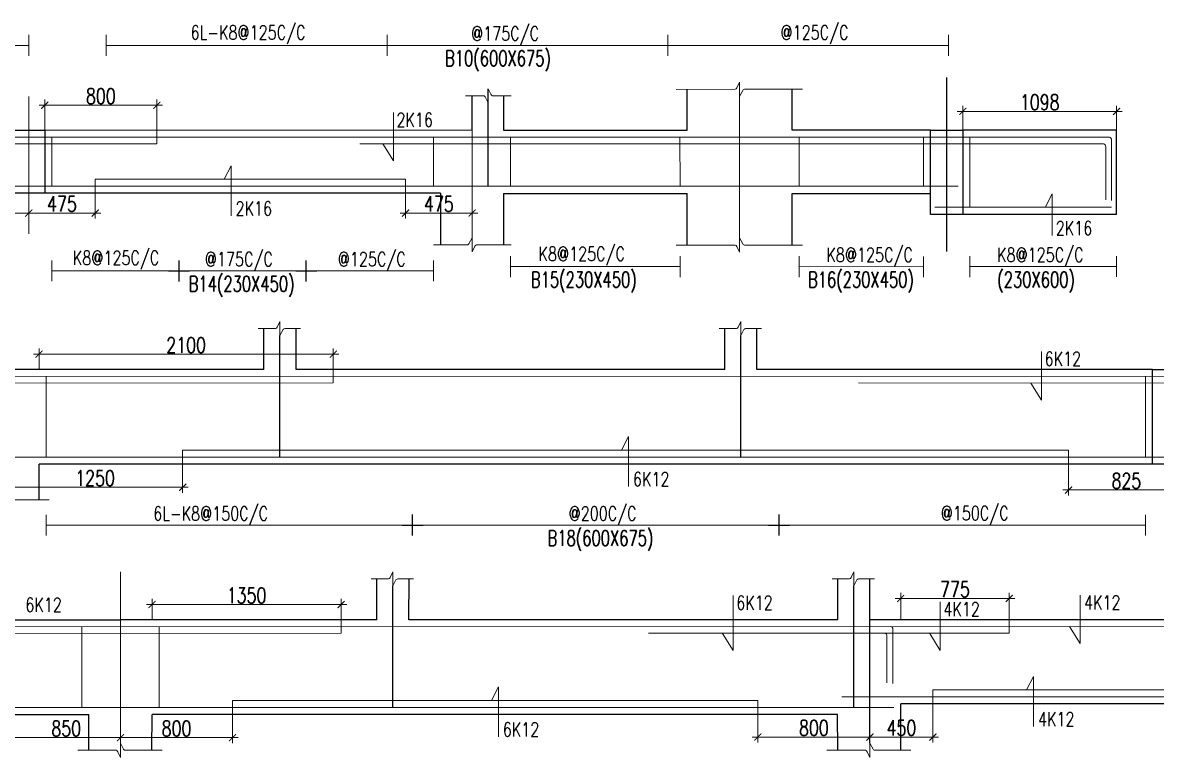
# Model space of a CAD drawing. Header units: inches. Extents: x 5501426 to 5570916, y 463710 to 505098.
# Drawn here: x 5510887 to 5518980, y 472839 to 478084 of the extents above; entities that cross this region are included whole.
import ezdxf

# ---------------------------------------------------------------- set-up
doc = ezdxf.new("R2010")
doc.units = ezdxf.units.IN
doc.header["$LTSCALE"] = 700
doc.header["$MEASUREMENT"] = 0
doc.header["$PDMODE"] = 2
doc.header["$PDSIZE"] = 75
doc.linetypes.add('CONTINULUS', pattern=[0])
doc.layers.get('0').update_dxf_attribs({"color": 1})
doc.layers.get('DEFPOINTS').update_dxf_attribs({"color": 250})
for name, color, linetype in [('COLUMN', 5, 'Continuous'), ('M-BEAM', 4, 'Continuous'), ('MC-ARROW', 8, 'Continuous'), ('MC-STIRRUPS-LINE', 252, 'Continuous'), ('STR-Beam', 4, 'Continuous'), ('STR-Beam Number', 6, 'Continuous'), ('STR-Column', 5, 'Continuous'), ('STR-Steel Text', 84, 'Continuous'), ('STR-STIRRUPS-LINE', 252, 'Continuous')]:
    doc.layers.add(name, color=color, linetype=linetype)
doc.layers.add('MC-DIMENTION', color=9, linetype='Continuous', lineweight=9)
doc.layers.add('STR-Reinf', color=2, linetype='Continuous', lineweight=15)
doc.styles.add('ROMANS', font='romans.shx', dxfattribs={"width": 0.75})
doc.styles.add('S', font='SIMPLEX.shx', dxfattribs={"width": 0.75})
doc.dimstyles.new('100-2.5', dxfattribs={"dimscale": 100, "dimtxt": 2.25, "dimasz": 1.25, "dimexe": 1.25, "dimexo": 1.2, "dimgap": 0.75, "dimtad": 1, "dimdec": 0, "dimzin": 9, "dimdsep": 46, "dimtxsty": 'ROMANS', "dimblk1": 'ARCHTICK', "dimblk2": 'ARCHTICK', "dimsah": 1, "dimcen": 0, "dimdle": 1.25, "dimclrd": 1, "dimclre": 1, "dimclrt": 3, "dimadec": 0, "dimazin": 0, "dimtfac": 1, "dimtdec": 0, "dimtmove": 0, "dimatfit": 3, "dimldrblk": 'ARCHTICK', "dimfxl": 1, "dimtolj": 1, "dimtzin": 0, "dimlwd": -1, "dimlwe": -1, "dimarcsym": 0})

# ---------------------------------------------------------------- blocks, each defined once
blk = doc.blocks.new('_ARCHTICK')
at = {"color": 0, "linetype": 'ByBlock', "const_width": 0.15}
blk.add_lwpolyline([(-0.5, -0.5), (0.5, 0.5)], dxfattribs=at)
blk = doc.blocks.new('*D585')
at = {"layer": 'DEFPOINTS', "color": 0, "linetype": 'CONTINULUS'}
for p in [(5517598.3, 477450.9), (5517598.3, 477315.4), (5518696, 477315.4)]:
    blk.add_point(p, dxfattribs=at)
at = {"layer": 'MC-DIMENTION', "color": 251}
for p, q in [((5518736, 477450.9), (5517558.3, 477450.9)), ((5517598.3, 477315.4), (5517598.3, 477490.9)), ((5518696, 477315.4), (5518696, 477490.9))]:
    blk.add_line(p, q, dxfattribs=at)
at = {"layer": 'MC-DIMENTION', "color": 251, "linetype": 'ByBlock', "xscale": 50, "yscale": 50, "zscale": 50, "rotation": 180}
blk.add_blockref('_ARCHTICK', (5517598.3, 477450.9), dxfattribs=at)
at = {"layer": 'MC-DIMENTION', "color": 251, "linetype": 'ByBlock', "xscale": 50, "yscale": 50, "zscale": 50}
blk.add_blockref('_ARCHTICK', (5518696, 477450.9), dxfattribs=at)
at = {"layer": 'MC-DIMENTION', "color": 3, "linetype": 'CONTINULUS', "ltscale": 0.05, "insert": (5518147.2, 477515.9), "char_height": 110, "attachment_point": 5, "style": 'ROMANS'}
blk.add_mtext('\\A1;1098', dxfattribs=at)
blk = doc.blocks.new('*D601')
at = {"layer": 'DEFPOINTS', "color": 0, "linetype": 'CONTINULUS'}
for p in [(5511045.4, 477494.5), (5511045.4, 477315.9), (5511845.4, 477219.7)]:
    blk.add_point(p, dxfattribs=at)
at = {"layer": 'MC-DIMENTION', "color": 251}
for p, q in [((5511045.4, 477315.9), (5511045.4, 477534.5)), ((5511845.4, 477219.7), (5511845.4, 477534.5)), ((5511885.4, 477494.5), (5511005.4, 477494.5))]:
    blk.add_line(p, q, dxfattribs=at)
at = {"layer": 'MC-DIMENTION', "color": 251, "linetype": 'ByBlock', "xscale": 50, "yscale": 50, "zscale": 50, "rotation": 180}
blk.add_blockref('_ARCHTICK', (5511045.4, 477494.5), dxfattribs=at)
at = {"layer": 'MC-DIMENTION', "color": 251, "linetype": 'ByBlock', "xscale": 50, "yscale": 50, "zscale": 50}
blk.add_blockref('_ARCHTICK', (5511845.4, 477494.5), dxfattribs=at)
at = {"layer": 'MC-DIMENTION', "color": 3, "linetype": 'CONTINULUS', "ltscale": 0.05, "insert": (5511445.4, 477559.5), "char_height": 110, "attachment_point": 5, "style": 'ROMANS'}
blk.add_mtext('\\A1;800', dxfattribs=at)
blk = doc.blocks.new('*D611')
at = {"layer": 'DEFPOINTS', "color": 0, "linetype": 'CONTINULUS'}
for p in [(5510430.2, 476965.9), (5510930.6, 476915.6), (5510930.6, 476724.7)]:
    blk.add_point(p, dxfattribs=at)
at = {"layer": 'MC-DIMENTION', "color": 251}
for p, q in [((5510430.2, 476965.9), (5510430.2, 476684.7)), ((5510930.6, 476915.6), (5510930.6, 476684.7)), ((5510390.2, 476724.7), (5510970.6, 476724.7))]:
    blk.add_line(p, q, dxfattribs=at)
at = {"layer": 'MC-DIMENTION', "color": 251, "linetype": 'ByBlock', "xscale": 50, "yscale": 50, "zscale": 50, "rotation": 180}
blk.add_blockref('_ARCHTICK', (5510430.2, 476724.7), dxfattribs=at)
at = {"layer": 'MC-DIMENTION', "color": 251, "linetype": 'ByBlock', "xscale": 50, "yscale": 50, "zscale": 50}
blk.add_blockref('_ARCHTICK', (5510930.6, 476724.7), dxfattribs=at)
at = {"layer": 'MC-DIMENTION', "color": 3, "linetype": 'CONTINULUS', "ltscale": 0.05, "insert": (5510680.4, 476789.7), "char_height": 110, "attachment_point": 5, "style": 'ROMANS'}
blk.add_mtext('\\A1;500', dxfattribs=at)
blk = doc.blocks.new('*D612')
at = {"layer": 'DEFPOINTS', "color": 0, "linetype": 'CONTINULUS'}
for p in [(5511405.2, 476965.6), (5510930.6, 476914.8), (5511405.2, 476724.7)]:
    blk.add_point(p, dxfattribs=at)
at = {"layer": 'MC-DIMENTION', "color": 251}
for p, q in [((5511405.2, 476965.6), (5511405.2, 476684.7)), ((5510930.6, 476914.8), (5510930.6, 476684.7)), ((5510890.6, 476724.7), (5511445.2, 476724.7))]:
    blk.add_line(p, q, dxfattribs=at)
at = {"layer": 'MC-DIMENTION', "color": 251, "linetype": 'ByBlock', "xscale": 50, "yscale": 50, "zscale": 50, "rotation": 180}
blk.add_blockref('_ARCHTICK', (5510930.6, 476724.7), dxfattribs=at)
at = {"layer": 'MC-DIMENTION', "color": 251, "linetype": 'ByBlock', "xscale": 50, "yscale": 50, "zscale": 50}
blk.add_blockref('_ARCHTICK', (5511405.2, 476724.7), dxfattribs=at)
at = {"layer": 'MC-DIMENTION', "color": 3, "linetype": 'CONTINULUS', "ltscale": 0.05, "insert": (5511167.9, 476789.7), "char_height": 110, "attachment_point": 5, "style": 'ROMANS'}
blk.add_mtext('\\A1;475', dxfattribs=at)
blk = doc.blocks.new('*D613')
at = {"layer": 'DEFPOINTS', "color": 0, "linetype": 'CONTINULUS'}
for p in [(5513621.1, 476965.9), (5514095.7, 476915.6), (5514095.7, 476724.7)]:
    blk.add_point(p, dxfattribs=at)
at = {"layer": 'MC-DIMENTION', "color": 251}
for p, q in [((5513621.1, 476965.9), (5513621.1, 476684.7)), ((5514095.7, 476915.6), (5514095.7, 476684.7)), ((5513581.1, 476724.7), (5514135.7, 476724.7))]:
    blk.add_line(p, q, dxfattribs=at)
at = {"layer": 'MC-DIMENTION', "color": 251, "linetype": 'ByBlock', "xscale": 50, "yscale": 50, "zscale": 50, "rotation": 180}
blk.add_blockref('_ARCHTICK', (5513621.1, 476724.7), dxfattribs=at)
at = {"layer": 'MC-DIMENTION', "color": 251, "linetype": 'ByBlock', "xscale": 50, "yscale": 50, "zscale": 50}
blk.add_blockref('_ARCHTICK', (5514095.7, 476724.7), dxfattribs=at)
at = {"layer": 'MC-DIMENTION', "color": 3, "linetype": 'CONTINULUS', "ltscale": 0.05, "insert": (5513858.4, 476789.7), "char_height": 110, "attachment_point": 5, "style": 'ROMANS'}
blk.add_mtext('\\A1;475', dxfattribs=at)
blk = doc.blocks.new('*D626')
at = {"layer": 'DEFPOINTS', "color": 0, "linetype": 'CONTINULUS'}
for p in [(5512029.2, 475032.7), (5510779.2, 474982), (5512029.2, 474766.8)]:
    blk.add_point(p, dxfattribs=at)
at = {"layer": 'MC-DIMENTION', "color": 251}
for p, q in [((5512029.2, 475032.7), (5512029.2, 474726.8)), ((5510779.2, 474982), (5510779.2, 474726.8)), ((5510739.2, 474766.8), (5512069.2, 474766.8))]:
    blk.add_line(p, q, dxfattribs=at)
at = {"layer": 'MC-DIMENTION', "color": 251, "linetype": 'ByBlock', "xscale": 50, "yscale": 50, "zscale": 50, "rotation": 180}
blk.add_blockref('_ARCHTICK', (5510779.2, 474766.8), dxfattribs=at)
at = {"layer": 'MC-DIMENTION', "color": 251, "linetype": 'ByBlock', "xscale": 50, "yscale": 50, "zscale": 50}
blk.add_blockref('_ARCHTICK', (5512029.2, 474766.8), dxfattribs=at)
at = {"layer": 'MC-DIMENTION', "color": 3, "linetype": 'CONTINULUS', "ltscale": 0.05, "insert": (5511404.2, 474831.8), "char_height": 110, "attachment_point": 5, "style": 'ROMANS'}
blk.add_mtext('\\A1;1250', dxfattribs=at)
blk = doc.blocks.new('*D627')
at = {"layer": 'DEFPOINTS', "color": 0, "linetype": 'CONTINULUS'}
for p in [(5511004.2, 475717), (5511004.2, 475607.7), (5513104.2, 475511.5)]:
    blk.add_point(p, dxfattribs=at)
at = {"layer": 'MC-DIMENTION', "color": 251}
for p, q in [((5511004.2, 475607.7), (5511004.2, 475757)), ((5513104.2, 475511.5), (5513104.2, 475757)), ((5513144.2, 475717), (5510964.2, 475717))]:
    blk.add_line(p, q, dxfattribs=at)
at = {"layer": 'MC-DIMENTION', "color": 251, "linetype": 'ByBlock', "xscale": 50, "yscale": 50, "zscale": 50, "rotation": 180}
blk.add_blockref('_ARCHTICK', (5511004.2, 475717), dxfattribs=at)
at = {"layer": 'MC-DIMENTION', "color": 251, "linetype": 'ByBlock', "xscale": 50, "yscale": 50, "zscale": 50}
blk.add_blockref('_ARCHTICK', (5513104.2, 475717), dxfattribs=at)
at = {"layer": 'MC-DIMENTION', "color": 3, "linetype": 'CONTINULUS', "ltscale": 0.05, "insert": (5512054.2, 475782), "char_height": 110, "attachment_point": 5, "style": 'ROMANS'}
blk.add_mtext('\\A1;2100', dxfattribs=at)
blk = doc.blocks.new('*D631')
at = {"layer": 'DEFPOINTS', "color": 0, "linetype": 'CONTINULUS'}
for p in [(5518353.4, 475032.7), (5519178.5, 474982.7), (5519178.5, 474747.5)]:
    blk.add_point(p, dxfattribs=at)
at = {"layer": 'MC-DIMENTION', "color": 251}
for p, q in [((5518353.4, 475032.7), (5518353.4, 474707.5)), ((5519178.5, 474982.7), (5519178.5, 474707.5)), ((5518313.4, 474747.5), (5519218.5, 474747.5))]:
    blk.add_line(p, q, dxfattribs=at)
at = {"layer": 'MC-DIMENTION', "color": 251, "linetype": 'ByBlock', "xscale": 50, "yscale": 50, "zscale": 50, "rotation": 180}
blk.add_blockref('_ARCHTICK', (5518353.4, 474747.5), dxfattribs=at)
at = {"layer": 'MC-DIMENTION', "color": 251, "linetype": 'ByBlock', "xscale": 50, "yscale": 50, "zscale": 50}
blk.add_blockref('_ARCHTICK', (5519178.5, 474747.5), dxfattribs=at)
at = {"layer": 'MC-DIMENTION', "color": 3, "linetype": 'CONTINULUS', "ltscale": 0.05, "insert": (5518766, 474812.5), "char_height": 110, "attachment_point": 5, "style": 'ROMANS'}
blk.add_mtext('\\A1;825', dxfattribs=at)
blk = doc.blocks.new('*D647')
at = {"layer": 'DEFPOINTS', "color": 0, "linetype": 'CONTINULUS'}
for p in [(5512385.7, 473245.5), (5511585.7, 473194.8), (5512385.7, 472979.6)]:
    blk.add_point(p, dxfattribs=at)
at = {"layer": 'MC-DIMENTION', "color": 251}
for p, q in [((5512385.7, 473245.5), (5512385.7, 472939.6)), ((5511585.7, 473194.8), (5511585.7, 472939.6)), ((5511545.7, 472979.6), (5512425.7, 472979.6))]:
    blk.add_line(p, q, dxfattribs=at)
at = {"layer": 'MC-DIMENTION', "color": 251, "linetype": 'ByBlock', "xscale": 50, "yscale": 50, "zscale": 50, "rotation": 180}
blk.add_blockref('_ARCHTICK', (5511585.7, 472979.6), dxfattribs=at)
at = {"layer": 'MC-DIMENTION', "color": 251, "linetype": 'ByBlock', "xscale": 50, "yscale": 50, "zscale": 50}
blk.add_blockref('_ARCHTICK', (5512385.7, 472979.6), dxfattribs=at)
at = {"layer": 'MC-DIMENTION', "color": 3, "linetype": 'CONTINULUS', "ltscale": 0.05, "insert": (5511985.7, 473044.6), "char_height": 110, "attachment_point": 5, "style": 'ROMANS'}
blk.add_mtext('\\A1;800', dxfattribs=at)
blk = doc.blocks.new('*D648')
at = {"layer": 'DEFPOINTS', "color": 0, "linetype": 'CONTINULUS'}
for p in [(5511810.7, 473929.8), (5511810.7, 473820.5), (5513160.7, 473724.3)]:
    blk.add_point(p, dxfattribs=at)
at = {"layer": 'MC-DIMENTION', "color": 251}
for p, q in [((5511810.7, 473820.5), (5511810.7, 473969.8)), ((5513160.7, 473724.3), (5513160.7, 473969.8)), ((5513200.7, 473929.8), (5511770.7, 473929.8))]:
    blk.add_line(p, q, dxfattribs=at)
at = {"layer": 'MC-DIMENTION', "color": 251, "linetype": 'ByBlock', "xscale": 50, "yscale": 50, "zscale": 50, "rotation": 180}
blk.add_blockref('_ARCHTICK', (5511810.7, 473929.8), dxfattribs=at)
at = {"layer": 'MC-DIMENTION', "color": 251, "linetype": 'ByBlock', "xscale": 50, "yscale": 50, "zscale": 50}
blk.add_blockref('_ARCHTICK', (5513160.7, 473929.8), dxfattribs=at)
at = {"layer": 'MC-DIMENTION', "color": 3, "linetype": 'CONTINULUS', "ltscale": 0.05, "insert": (5512485.7, 473994.8), "char_height": 110, "attachment_point": 5, "style": 'ROMANS'}
blk.add_mtext('\\A1;1350', dxfattribs=at)
blk = doc.blocks.new('*D649')
at = {"layer": 'DEFPOINTS', "color": 0, "linetype": 'CONTINULUS'}
for p in [(5510735.7, 473245.5), (5511585.7, 473194.8), (5511585.7, 472979.6)]:
    blk.add_point(p, dxfattribs=at)
at = {"layer": 'MC-DIMENTION', "color": 251}
for p, q in [((5510735.7, 473245.5), (5510735.7, 472939.6)), ((5511585.7, 473194.8), (5511585.7, 472939.6)), ((5510695.7, 472979.6), (5511625.7, 472979.6))]:
    blk.add_line(p, q, dxfattribs=at)
at = {"layer": 'MC-DIMENTION', "color": 251, "linetype": 'ByBlock', "xscale": 50, "yscale": 50, "zscale": 50, "rotation": 180}
blk.add_blockref('_ARCHTICK', (5510735.7, 472979.6), dxfattribs=at)
at = {"layer": 'MC-DIMENTION', "color": 251, "linetype": 'ByBlock', "xscale": 50, "yscale": 50, "zscale": 50}
blk.add_blockref('_ARCHTICK', (5511585.7, 472979.6), dxfattribs=at)
at = {"layer": 'MC-DIMENTION', "color": 3, "linetype": 'CONTINULUS', "ltscale": 0.05, "insert": (5511198.2, 473044.6), "char_height": 110, "attachment_point": 5, "style": 'ROMANS'}
blk.add_mtext('\\A1;850', dxfattribs=at)
blk = doc.blocks.new('*D660')
at = {"layer": 'DEFPOINTS', "color": 0, "linetype": 'CONTINULUS'}
for p in [(5517154.9, 473973.4), (5517154.9, 473820.3), (5517930, 473724.2)]:
    blk.add_point(p, dxfattribs=at)
at = {"layer": 'MC-DIMENTION', "color": 251}
for p, q in [((5517970, 473973.4), (5517114.9, 473973.4)), ((5517154.9, 473820.3), (5517154.9, 474013.4)), ((5517930, 473724.2), (5517930, 474013.4))]:
    blk.add_line(p, q, dxfattribs=at)
at = {"layer": 'MC-DIMENTION', "color": 251, "linetype": 'ByBlock', "xscale": 50, "yscale": 50, "zscale": 50, "rotation": 180}
blk.add_blockref('_ARCHTICK', (5517154.9, 473973.4), dxfattribs=at)
at = {"layer": 'MC-DIMENTION', "color": 251, "linetype": 'ByBlock', "xscale": 50, "yscale": 50, "zscale": 50}
blk.add_blockref('_ARCHTICK', (5517930, 473973.4), dxfattribs=at)
at = {"layer": 'MC-DIMENTION', "color": 3, "linetype": 'CONTINULUS', "ltscale": 0.05, "insert": (5517542.4, 474038.4), "char_height": 110, "attachment_point": 5, "style": 'ROMANS'}
blk.add_mtext('\\A1;775', dxfattribs=at)
blk = doc.blocks.new('*D661')
at = {"layer": 'DEFPOINTS', "color": 0, "linetype": 'CONTINULUS'}
for p in [(5516135.2, 473245.5), (5516935.2, 473195.5), (5516935.2, 472983.8)]:
    blk.add_point(p, dxfattribs=at)
at = {"layer": 'MC-DIMENTION', "color": 251}
for p, q in [((5516135.2, 473245.5), (5516135.2, 472943.8)), ((5516935.2, 473195.5), (5516935.2, 472943.8)), ((5516095.2, 472983.8), (5516975.2, 472983.8))]:
    blk.add_line(p, q, dxfattribs=at)
at = {"layer": 'MC-DIMENTION', "color": 251, "linetype": 'ByBlock', "xscale": 50, "yscale": 50, "zscale": 50, "rotation": 180}
blk.add_blockref('_ARCHTICK', (5516135.2, 472983.8), dxfattribs=at)
at = {"layer": 'MC-DIMENTION', "color": 251, "linetype": 'ByBlock', "xscale": 50, "yscale": 50, "zscale": 50}
blk.add_blockref('_ARCHTICK', (5516935.2, 472983.8), dxfattribs=at)
at = {"layer": 'MC-DIMENTION', "color": 3, "linetype": 'CONTINULUS', "ltscale": 0.05, "insert": (5516535.2, 473048.8), "char_height": 110, "attachment_point": 5, "style": 'ROMANS'}
blk.add_mtext('\\A1;800', dxfattribs=at)
blk = doc.blocks.new('*D662')
at = {"layer": 'DEFPOINTS', "color": 0, "linetype": 'CONTINULUS'}
for p in [(5517385.2, 473320.5), (5516935.2, 473195.5), (5517385.2, 472983.8)]:
    blk.add_point(p, dxfattribs=at)
at = {"layer": 'MC-DIMENTION', "color": 251}
for p, q in [((5517385.2, 473320.5), (5517385.2, 472943.8)), ((5516935.2, 473195.5), (5516935.2, 472943.8)), ((5516895.2, 472983.8), (5517425.2, 472983.8))]:
    blk.add_line(p, q, dxfattribs=at)
at = {"layer": 'MC-DIMENTION', "color": 251, "linetype": 'ByBlock', "xscale": 50, "yscale": 50, "zscale": 50, "rotation": 180}
blk.add_blockref('_ARCHTICK', (5516935.2, 472983.8), dxfattribs=at)
at = {"layer": 'MC-DIMENTION', "color": 251, "linetype": 'ByBlock', "xscale": 50, "yscale": 50, "zscale": 50}
blk.add_blockref('_ARCHTICK', (5517385.2, 472983.8), dxfattribs=at)
at = {"layer": 'MC-DIMENTION', "color": 3, "linetype": 'CONTINULUS', "ltscale": 0.05, "insert": (5517160.2, 473048.8), "char_height": 110, "attachment_point": 5, "style": 'ROMANS'}
blk.add_mtext('\\A1;450', dxfattribs=at)

msp = doc.modelspace()

# ---------------------------------------------------------------- linework, layer by layer
at = {"color": 8, "linetype": 'ByBlock', "lineweight": 0}
for p, q in [((5510932.3, 477922.2, 708.4), (5509649.9, 477922.2, -41.2)), ((5517497.2, 477922.2, -708.8), (5511484.2, 477922.2, -99312)), ((5514230, 477572.4, 1730.3), (5514210.2, 477612.5, 1730.3)), ((5514210.2, 477612.5, 1730.3), (5514210.2, 477511.6, 1730.3)), ((5515551.3, 477608, 2529.4), (5515973.2, 477608.1, 2520.1)), ((5515985, 477618.1, 2520.1), (5516004.8, 477658.2, 2520.1)), ((5516004.8, 477658.2, 2520.1), (5516004.8, 477557.3, 2520.1)), ((5516044.4, 477608.1, 2520.1), (5516453.3, 477608.2, 2496)), ((5510930.6, 477557.8, 643.2), (5510930.6, 476577.3, 643.2)), ((5514170.7, 477562.4, 1730.3), (5514049.1, 477562.4, 1728.9)), ((5514210.2, 477511.6, 1730.3), (5514188, 477554.3, 1730.3)), ((5514374.5, 477562.6, 822.2), (5514241.8, 477562.4, 1730.3)), ((5516004.8, 477557.3, 2520.1), (5516027, 477600.1, 2520.1)), ((5516004.8, 477557.3, 2520.1), (5516004.8, 476547.1, 2520.1)), ((5514095.3, 477315.4, 835.7), (5514095.8, 476547.4, 1737.5)), ((5514055.8, 476497.5, 1747.2), (5513819.8, 476497.5, 1746)), ((5514095.4, 476548.3, 1747.2), (5514073.2, 476505.5, 1747.2)), ((5514095.4, 476447.4, 1747.2), (5514095.4, 476548.3, 1747.2)), ((5514115.2, 476487.5, 1747.2), (5514095.4, 476447.4, 1747.2)), ((5514374.7, 476497.4, 839.3), (5514126.9, 476497.5, 1747.2)), ((5515551.3, 476496.6, 2529.4), (5515973.2, 476496.3, 2520.1)), ((5515985, 476486.3, 2520.1), (5516004.8, 476446.2, 2520.1)), ((5516004.8, 476446.2, 2520.1), (5516004.8, 476547.1, 2520.1)), ((5516004.8, 476547.1, 2520.1), (5516027, 476504.4, 2520.1)), ((5516044.4, 476496.3, 2520.1), (5516453.3, 476496.4, 2496)), ((5513820, 476311.5, 801.3), (5511095.4, 476311.9, 644.8)), ((5515579.8, 476342.1, 2540.5), (5514370, 476342.1, 830.7)), ((5517317.8, 476340.9, 5050.2), (5516429.9, 476342.1, 2515.9)), ((5518695.9, 476342.3, 3754.9), (5517648.3, 476342.1, 2515.9)), ((5512703.7, 475910.4, -1228.6), (5512723.5, 475950.5, -1228.6)), ((5512723.5, 475950.5, -1228.6), (5512723.5, 475849.6, -1228.6)), ((5515993.9, 475910.3, -1132.7), (5516013.7, 475950.4, -1132.7)), ((5516013.7, 475950.4, -1132.7), (5516013.7, 475849.5, -1132.7)), ((5512569.4, 475900.3, 198823.9), (5512691.9, 475900.4, -1228.6)), ((5512723.5, 475849.6, -1228.6), (5512745.7, 475892.3, -1228.6)), ((5512763.1, 475900.4, -1228.6), (5512870.5, 475900.5, 98765.2)), ((5515859.6, 475900.2, 198919.8), (5515982.2, 475900.3, -1132.7)), ((5516013.7, 475849.5, -1132.7), (5516035.9, 475892.3, -1132.7)), ((5516053.3, 475900.3, -1132.7), (5516160.7, 475900.4, 98861)), ((5510818.8, 474676.2, 0.3), (5511077.6, 474676.3, -24.3)), ((5518903.2, 474496.9, -1014.2), (5511054.2, 474496.9, -4.4)), ((5511585.7, 474163.4, 13006.3), (5511585.7, 474062.5, 13006.3)), ((5513510.2, 474123.2, 11777.4), (5513530, 474163.3, 11777.4)), ((5513530, 474163.3, 11777.4), (5513530, 474062.4, 11777.4)), ((5516800.4, 474123.1, 11873.3), (5516820.2, 474163.2, 11873.3)), ((5516820.2, 474163.2, 11873.3), (5516820.2, 474062.3, 11873.3)), ((5511585.7, 474062.5, 13006.3), (5511585.7, 472939.8, 13006.3)), ((5513375.9, 474113.1, 211829.9), (5513498.4, 474113.2, 11777.4)), ((5513530, 474062.4, 11777.4), (5513552.2, 474105.2, 11777.4)), ((5513569.6, 474113.2, 11777.4), (5513677, 474113.3, 111771.2)), ((5516666.1, 474113, 211925.8), (5516788.7, 474113.2, 11873.3)), ((5516820.2, 474062.3, 11873.3), (5516842.4, 474105.1, 11873.3)), ((5516859.8, 474113.1, 11873.3), (5516967.2, 474113.2, 111867)), ((5511585.7, 472838.9, 13006.3), (5511585.7, 472939.8, 13006.3)), ((5511585.7, 472939.8, 13006.3), (5511607.9, 472897, 13006.3)), ((5516935.2, 472838.9, 25079.8), (5516935.2, 472939.8, 25079.8)), ((5516935.2, 472939.8, 25079.8), (5516957.4, 472897, 25079.8)), ((5511282.2, 472889.3, 13026.2), (5511554.1, 472888.9, 13006.3)), ((5511565.9, 472879, 13006.3), (5511585.7, 472838.8, 13006.3)), ((5511625.3, 472889, 13006.3), (5511884.1, 472889.1, 12981.7)), ((5516626.5, 472889.3, -86982.3), (5516903.7, 472888.9, 25079.8)), ((5516915.4, 472879, 25079.8), (5516935.2, 472838.8, 25079.8)), ((5516974.8, 472889, 25079.8), (5517228.3, 472889.1, -87026.8))]:
    msp.add_line(p, q, dxfattribs=at)
for centre, radius, start, end in [((5515969.5, 477624.5, 2520.1), 16.8, 282.864, 337.63999), ((5516041.6, 477591.4, 2520.1), 17, 80.51878, 149.1919), ((5514173.5, 477545.6, 1730.3), 17, 30.8081, 99.48122), ((5514245.5, 477578.8, 1730.3), 16.8, 202.36001, 257.136), ((5514058.6, 476514.2, 1747.2), 17, 260.51878, 329.1919), ((5514130.7, 476481.1, 1747.2), 16.8, 102.864, 157.63999), ((5515969.5, 476479.9, 2520.1), 16.8, 22.36001, 77.136), ((5516041.6, 476513.1, 2520.1), 17, 210.8081, 279.48122), ((5512688.2, 475916.8, -1228.6), 16.8, 282.864, 337.63999), ((5515978.4, 475916.7, -1132.7), 16.8, 282.864, 337.63999), ((5512760.3, 475883.6, -1228.6), 17, 80.51878, 149.1919), ((5516050.5, 475883.6, -1132.7), 17, 80.51878, 149.1919), ((5513494.7, 474129.6, 11777.4), 16.8, 282.864, 337.63999), ((5513566.8, 474096.5, 11777.4), 17, 80.51878, 149.1919), ((5516784.9, 474129.5, 11873.3), 16.8, 282.864, 337.63999), ((5516857, 474096.4, 11873.3), 17, 80.51878, 149.1919), ((5511550.4, 472872.6, 13006.3), 16.8, 22.36001, 77.136), ((5511622.5, 472905.7, 13006.3), 17, 210.8081, 279.48122), ((5516899.9, 472872.6, 25079.8), 16.8, 22.36001, 77.136), ((5516972, 472905.7, 25079.8), 17, 210.8081, 279.48122)]:
    msp.add_arc(centre, radius, start, end, dxfattribs=at)
at = {"layer": 'COLUMN'}
for p, q in [((5514095.3, 477315.4, 835.7), (5514095.3, 477562.4, 1729.5)), ((5514320, 477562.6, 832.5), (5514320, 477315.4, 835.7)), ((5513870.3, 476865.6, 1733.5), (5513870.3, 476497.5, 1735.3)), ((5514320, 476865.4, 835.7), (5514320.5, 476497.5, 846.5))]:
    msp.add_line(p, q, dxfattribs=at)
at = {"layer": 'M-BEAM'}
for p, q in [((5514095.3, 477315.3, 850.8), (5511045.4, 477315.9, 645.6)), ((5517368.3, 477315.4, 3049.2), (5516379.9, 477315.4, 2516.7)), ((5518696, 477315.4, 3764.7), (5517598.3, 477315.4, 3173.2)), ((5518696, 476715.6, 573.6), (5518696, 477315.4, 3763.7)), ((5513870.3, 476865.6, 832.2), (5511045.3, 476865.9, 645.5)), ((5514320, 476865.4, 835.8), (5515629.7, 476865.4, 2509.4)), ((5516379.9, 476865.4, 1880.6), (5517368.3, 476865.4, 1052.1)), ((5518696, 476715.6, 579.7), (5517598.3, 476715.4, 841.1)), ((5512608.5, 475607.7, -200.6), (5510779.2, 475607.7, 24)), ((5515898.7, 475607.6, -604.7), (5512838.5, 475607.7, -228.9)), ((5518953.4, 475607.5, -979.8), (5516128.7, 475607.6, -632.9)), ((5518953.4, 474932.7, -983.3), (5511004.1, 474932.7, -3.7)), ((5510734.9, 473820.5, -85871.8), (5511585.7, 473820.5, 13010)), ((5513415, 473820.5, 12805.4), (5511585.7, 473820.5, 13030)), ((5516705.2, 473820.4, 12401.3), (5513645, 473820.5, 12777.1)), ((5519760, 473820.3, 12026.2), (5516935.2, 473820.4, 12373.1)), ((5519760, 473220.5, 12022.7), (5517154.8, 473220.5, 12343.8)), ((5505861.1, 473145.5, 8.2), (5511360.7, 473145.5, 13006.2)), ((5516704.9, 473145.5, 12399.2), (5511810.6, 473145.5, 13002.3))]:
    msp.add_line(p, q, dxfattribs=at)
for points, elevation in [([(5510815.3, 477315.9), (5511045.3, 477315.9), (5511045.3, 476865.9), (5510815.3, 476865.9)], 828.5), ([(5517368.3, 477315.4), (5517598.3, 477315.4), (5517598.3, 476715.5), (5517368.3, 476715.5)], 3049.2), ([(5518953.4, 475607.5), (5519403.3, 475607.5), (5519403.3, 474932.7), (5518953.4, 474932.7)], -979.8)]:
    msp.add_lwpolyline(points, close=True, dxfattribs=dict(at, elevation=elevation))
at = {"layer": 'MC-ARROW', "lineweight": 13}
for points, elevation in [([(5513458.1, 477218.2), (5513533.3, 477097.5), (5513533.3, 477443.8)], 781.9), ([(5512326.3, 476965.6), (5512376.2, 477061.8), (5512376.2, 476704.6)], 619.4), ([(5518185.4, 476765.5), (5518235.3, 476861.7), (5518235.3, 476563.9)], 3377.5), ([(5518084.4, 475510.3), (5518159.5, 475389.6), (5518159.5, 475736)], -42.1), ([(5515162.9, 475032.7), (5515212.9, 475129), (5515212.9, 474771.8)], 8.3), ([(5515883.4, 473723.2), (5515958.6, 473602.4), (5515958.6, 473995.1)], 12963.9), ([(5518360.7, 473771.9), (5518435.9, 473651.2), (5518435.9, 473997.6)], 12983.1), ([(5517362.1, 473723.2), (5517437.3, 473602.4), (5517437.3, 473948.8)], 12963.9), ([(5518054.1, 473320.5), (5518104, 473416.8), (5518104, 473059.6)], 13014.3), ([(5514234, 473245.5), (5514283.9, 473341.8), (5514283.9, 472984.6)], 13014.3)]:
    msp.add_lwpolyline(points, dxfattribs=dict(at, elevation=elevation))
at = {"layer": 'MC-STIRRUPS-LINE', "lineweight": 13}
for p, q in [((5511095.4, 476385.8, 648), (5511095.4, 476238, 648)), ((5513820, 476385.4, 801.3), (5513820, 476237.7, 801.3)), ((5511054.2, 474570.7, -1.2), (5511054.2, 474423, -1.2)), ((5518903.2, 474570.7, -1014.2), (5518903.2, 474423, -1014.2))]:
    msp.add_line(p, q, dxfattribs=at)
at = {"layer": 'STR-Beam', "linetype": 'CONTINULUS', "ltscale": 0.05}
msp.add_line((5514320, 477315.4, 835.7), (5515629.7, 477315.4, 26232.9), dxfattribs=at)
at = {"layer": 'STR-Column'}
for p, q in [((5515629.7, 477315.4, 26232.9), (5515629.7, 477608.1, 2522.7)), ((5516379.9, 477315.4, 2519.3), (5516380, 477608.2, 2524.2)), ((5515629.8, 476496.5, 2520.8), (5515629.7, 476865.4, 2505.9)), ((5516379.7, 476496.4, 2506.1), (5516379.9, 476865.4, 2515.7)), ((5512608.5, 475607.7, -1228.6), (5512608.4, 475900.4, -1216.1)), ((5512838.5, 475607.7, 98789.1), (5512838.5, 475900.5, 98793.4)), ((5515898.7, 475607.6, -1132.7), (5515898.7, 475900.4, -1120.2)), ((5516128.7, 475607.6, 98884.9), (5516128.8, 475900.4, 98889.2)), ((5511004, 474676.3, -14.2), (5511004.1, 474932.7, -8.5)), ((5513415, 473820.5, 11777.4), (5513415, 474113.2, 11789.9)), ((5513645, 473820.5, 111795), (5513645.1, 474113.3, 111799.4)), ((5516705.2, 473820.4, 11873.3), (5516705.2, 474113.2, 11885.8)), ((5516935.2, 473820.4, 111890.9), (5516935.3, 474113.2, 111895.2)), ((5517154.8, 472889.1, -87016.8), (5517154.9, 473220.5, -87009.4)), ((5511360.7, 472889.2, 13017.6), (5511360.7, 473145.5, 13002.7)), ((5511810.5, 472889.1, 12991.8), (5511810.6, 473145.5, 12997.5)), ((5516705, 472889.2, -86990.9), (5516704.9, 473145.5, -87005.9))]:
    msp.add_line(p, q, dxfattribs=at)
at = {"layer": 'STR-Reinf', "ltscale": 2}
for p, q in [((5505560.1, 477265.6, -323.2), (5513870.3, 477265.4, 26124.4)), ((5509990.3, 477218.5, 788.1), (5511845.4, 477219.7, 567.2)), ((5511095.5, 476915.9, 637.6), (5511096.1, 477267.6, 582)), ((5513295.2, 477218.2, 781.1), (5513870.3, 477218.5, 770.4)), ((5513820.2, 476915.6, 819.7), (5513819.6, 477265.4, 764.4)), ((5514370, 477265.8, 835.7), (5514370, 476915.4, 835.7)), ((5515579.7, 476915.4, 2501.5), (5515579.1, 477267, 2445.9)), ((5516430.2, 476915.6, 2492.1), (5516430.6, 477267.1, 2453.1)), ((5517318, 476915.6, 2492.1), (5517317.6, 477267.1, 2453.1)), ((5517648.5, 476765.4, 840.9), (5517649.1, 477267.1, 785.3)), ((5511405.2, 476965.6, -316.4), (5513621.1, 476965.9, 610.9)), ((5505535.8, 476915.6, -323.4), (5513870.3, 476915.6, 832)), ((5517565.5, 476915.6, 3377.5), (5513870.3, 476915.6, 3867.8)), ((5518660.6, 476765.6, 3761.4), (5517398.6, 476765.6, 3377.5)), ((5505560.1, 475557.1, 224.1), (5519351.6, 475561, -1044)), ((5509254.2, 475510.4, -44.2), (5513104.2, 475511.5, -82)), ((5511054.3, 474982.7, -11.6), (5511054.9, 475559.5, -67.2)), ((5520278.4, 475510.4, -44.2), (5516853.3, 475511.5, -82)), ((5518903.4, 474982.7, -995.7), (5518902.8, 475560.6, -1051.5)), ((5512029.2, 475032.7, 0.5), (5518353.4, 475032.7, -388.9)), ((5505535.1, 474982.7, 212.5), (5519353.5, 474982.7, -988.9)), ((5505560.1, 473769.9, 223.1), (5520158.1, 473773.8, 11962)), ((5509885.7, 473723.2, 12961.8), (5513160.7, 473724.3, 12924)), ((5511310.6, 473195.5, 12998.3), (5511310, 473772.1, 12942.7)), ((5511860.8, 473195.5, 12994.4), (5511861.4, 473772.3, 12938.8)), ((5517930, 473724.2, 12927), (5515354.9, 473725, 12898.6)), ((5517385.2, 473320.5, 12719.1), (5519535, 473320.5, 12617.1)), ((5512385.7, 473245.5, 13006.5), (5516135.2, 473245.5, 12791)), ((5516733.7, 473270.5, 9251.3), (5520160, 473270.5, 12017.1)), ((5505535.1, 473195.5, 211.6), (5517106.8, 473195.5, 12017.1))]:
    msp.add_line(p, q, dxfattribs=at)
at = {"layer": 'STR-Reinf'}
for p, q in [((5513870.3, 477265.4, 26124.4), (5518644.2, 477265.4, 26023.5)), ((5513870.3, 477218, 2952.3), (5518602.8, 477218, 2850.3)), ((5518659.8, 477245.4, 26011), (5518659.8, 476814.7, 26011)), ((5518618.4, 477198, 2837.9), (5518618.4, 476819.8, 2837.9)), ((5517098.9, 473753, 9477), (5517098.9, 473365.7, 9477)), ((5517057.1, 473704.5, 12904.7), (5517057.1, 473369.7, 12904.7))]:
    msp.add_line(p, q, dxfattribs=at)
at = {"layer": 'STR-Reinf', "extrusion": (0.622407, -4.05209e-11, 0.782693)}
msp.add_arc((477198, -4317600, 3437050.3), 20, 270, 0.02097, dxfattribs=at)
at = {"layer": 'STR-Reinf', "extrusion": (0.622407, -1.11521e-10, 0.782693)}
msp.add_arc((477245.4, -4303209.3, 3455213.6), 20, 270, 0.02097, dxfattribs=at)
at = {"layer": 'STR-Reinf', "extrusion": (0.622407, -1.94285e-11, 0.782693)}
msp.add_arc((473704.5, -4310112.2, 3443957.8), 20, 270, 0.02097, dxfattribs=at)
at = {"layer": 'STR-Reinf', "extrusion": (0.622407, -6.80466e-11, 0.782693)}
msp.add_arc((473753, -4312278.5, 3441301), 20, 270, 0.02097, dxfattribs=at)
at = {"layer": 'STR-STIRRUPS-LINE', "lineweight": 13}
for p, q in [((5510932.3, 477996.1, 708.4), (5510932.3, 477848.3, 708.4)), ((5511484.2, 477996.1, -99308.7), (5511484.2, 477848.3, -99308.7)), ((5513488.6, 477996.1, -66444.2), (5513488.6, 477848.3, -66444.2)), ((5515492.9, 477996.1, -33576.5), (5515492.9, 477848.3, -33576.5)), ((5517497.2, 477996.1, -708.8), (5517497.2, 477848.3, -708.8)), ((5514370, 476416, 834), (5514370, 476268.2, 834)), ((5515579.8, 476416, 2540.5), (5515579.8, 476268.2, 2540.5)), ((5516429.9, 476416, 2519.1), (5516429.9, 476268.2, 2519.1)), ((5517317.8, 476414.7, 5050.2), (5517317.8, 476267, 5050.2)), ((5517648.3, 476416, 2519.1), (5517648.3, 476268.2, 2519.1)), ((5518695.9, 476416.2, 3754.9), (5518695.9, 476268.4, 3754.9))]:
    msp.add_line(p, q, dxfattribs=at)
at = {"layer": 'STR-STIRRUPS-LINE', "linetype": 'CONTINULUS', "ltscale": 0.05}
for p, q in [((5517483.3, 476449.2, 3049.2), (5517483.3, 477691.6, 3049.2)), ((5514210.3, 476915.6, 1730.7), (5514210.3, 477612.4, 1730.7)), ((5512723.5, 474982.6, 98792.5), (5512723.5, 475849.7, 98792.5)), ((5516013.8, 474982.6, 98888.3), (5516013.8, 475849.6, 98888.3)), ((5513530, 473195.4, 111798.4), (5513530, 474062.5, 111798.4)), ((5516820.3, 473195.4, 111894.3), (5516820.3, 474062.4, 111894.3)), ((5516935.2, 472939.8, 25079.8), (5516935.2, 473820.4, 111890.9))]:
    msp.add_line(p, q, dxfattribs=at)
for p in [(5512003.6, 476311.8, 697), (5512911.8, 476311.7, 749.2), (5513670.5, 474496.9, -341), (5516286.8, 474496.9, -677.6)]:
    msp.add_point(p, dxfattribs=at)

# ---------------------------------------------------------------- texts
at = {"layer": 'STR-Beam Number', "style": 'ROMANS', "width": 0.7}
for s, p in [('B10(600X675)', (5513902.8, 477774.6, -99296.4)), ('B15(230X450)', (5514515.4, 476194.4, 26243.1)), ('B16(230X450)', (5516493.6, 476194.4, 527.7)), ('(230X600)', (5517844.5, 476194.4, 527.7)), ('B14(230X450)', (5512072.7, 476164.2, 659.9)), ('B18(600X675)', (5514634.3, 474349.2, 10.7))]:
    msp.add_text(s, height=110, dxfattribs=at).set_placement(p)
at = {"layer": 'STR-Steel Text', "style": 'S', "width": 0.75}
for s, p in [('6L-K8@125C/C', (5512086.4, 477964.3, -99309.9)), ('@175C/C', (5514088, 477955.6, -57036.9)), ('@125C/C', (5516296.9, 477965, -708.4)), ('2K16', (5513555.8, 477341.4, 781.9)), ('2K16', (5512407.1, 476706.8, 619.1)), ('2K16', (5518262, 476566, -22348.2)), ('K8@125C/C', (5514569.6, 476384.2, 26229.6)), ('K8@125C/C', (5516624.6, 476375.5, 4581)), ('K8@125C/C', (5517843, 476375.5, 4581)), ('K8@125C/C', (5511245.5, 476354, 646.3)), ('@175C/C', (5512187.7, 476345, 829)), ('@125C/C', (5513136.5, 476345.1, 1123.8)), ('6K12', (5518182.1, 475633.6, -42.1)), ('6K12', (5515243.8, 474773.9, 4.1)), ('6L-K8@150C/C', (5511819.2, 474530.3, -2.9)), ('@200C/C', (5514784.3, 474530.5, 2.2)), ('@150C/C', (5517440.2, 474531.1, -986.7)), ('6K12', (5510906.6, 473877.1, 12963.9)), ('6K12', (5515981.1, 473892.7, 12963.9)), ('4K12', (5518463.4, 473895.2, 12983.1)), ('4K12', (5517459.8, 473846.4, 12963.9)), ('4K12', (5518134.9, 473061.7, 13010.1)), ('6K12', (5514314.8, 472986.7, 13010.1))]:
    msp.add_text(s, height=100, dxfattribs=at).set_placement(p)

# ---------------------------------------------------------------- dimensions: what is measured, and where the dimension line sits
at = {"layer": 'MC-DIMENTION'}
for base, p1, p2, override, picture, middle in [((5511045.4, 477494.5, 649), (5511845.4, 477219.7, 567.2), (5511045.4, 477315.9, 649.7), {"dimtxt": 1.1, "dimasz": 0.5, "dimexe": 0.4, "dimexo": 0, "dimgap": 0.1, "dimblk1": 'ARCHTICK', "dimblk2": 'ARCHTICK', "dimdle": 0.4, "dimclrd": 251, "dimclre": 251}, '*D601', (5511445.4, 477559.5, 649)), ((5517598.3, 477450.9, 841.1), (5518696, 477315.4, 3764.7), (5517598.3, 477315.4, 2516.7), {"dimtxt": 1.1, "dimasz": 0.5, "dimexe": 0.4, "dimexo": 0, "dimgap": 0.1, "dimtxsty": 'ROMANS', "dimdle": 0.4, "dimclrd": 251, "dimclre": 251, "dimldrblk": 'ARCHTICK'}, '*D585', (5518147.2, 477515.9, 841.1)), ((5510930.6, 476724.7, 322.7), (5510430.2, 476965.9, 835), (5510930.6, 476915.6, 424.4), {"dimtxt": 1.1, "dimasz": 0.5, "dimexe": 0.4, "dimexo": 0, "dimgap": 0.1, "dimtxsty": 'ROMANS', "dimdle": 0.4, "dimclrd": 251, "dimclre": 251, "dimldrblk": 'ARCHTICK'}, '*D611', (5510680.4, 476789.7, 322.7)), ((5511405.2, 476724.7, -316.8), (5510930.6, 476914.8, 322.7), (5511405.2, 476965.6, -316.4), {"dimtxt": 1.1, "dimasz": 0.5, "dimexe": 0.4, "dimexo": 0, "dimgap": 0.1, "dimdle": 0.4, "dimclrd": 251, "dimclre": 251}, '*D612', (5511167.9, 476789.7, -316.8)), ((5514095.7, 476724.7, 98.6), (5513621.1, 476965.9, 610.9), (5514095.7, 476915.6, 200.3), {"dimtxt": 1.1, "dimasz": 0.5, "dimexe": 0.4, "dimexo": 0, "dimgap": 0.1, "dimtxsty": 'ROMANS', "dimdle": 0.4, "dimclrd": 251, "dimclre": 251, "dimldrblk": 'ARCHTICK'}, '*D613', (5513858.4, 476789.7, 98.6)), ((5511004.2, 475717, -0.2), (5513104.2, 475511.5, -82), (5511004.2, 475607.7, 0.5), {"dimtxt": 1.1, "dimasz": 0.5, "dimexe": 0.4, "dimexo": 0, "dimgap": 0.1, "dimblk1": 'ARCHTICK', "dimblk2": 'ARCHTICK', "dimdle": 0.4, "dimclrd": 251, "dimclre": 251}, '*D627', (5512054.2, 475782, -0.2)), ((5512029.2, 474766.8, -4.2), (5510779.2, 474982, -4.4), (5512029.2, 475032.7, 0.5), {"dimtxt": 1.1, "dimasz": 0.5, "dimexe": 0.4, "dimexo": 0, "dimgap": 0.1, "dimdle": 0.4, "dimclrd": 251, "dimclre": 251}, '*D626', (5511404.2, 474831.8, -4.2)), ((5519178.5, 474747.5, -601.3), (5518353.4, 475032.7, -388.9), (5519178.5, 474982.7, -973.7), {"dimtxt": 1.1, "dimasz": 0.5, "dimexe": 0.4, "dimexo": 0, "dimgap": 0.1, "dimtxsty": 'ROMANS', "dimdle": 0.4, "dimclrd": 251, "dimclre": 251, "dimldrblk": 'ARCHTICK'}, '*D631', (5518766, 474812.5, -601.3)), ((5511810.7, 473929.8, 13005.8), (5513160.7, 473724.3, 12924), (5511810.7, 473820.5, 13006.5), {"dimtxt": 1.1, "dimasz": 0.5, "dimexe": 0.4, "dimexo": 0, "dimgap": 0.1, "dimblk1": 'ARCHTICK', "dimblk2": 'ARCHTICK', "dimdle": 0.4, "dimclrd": 251, "dimclre": 251}, '*D648', (5512485.7, 473994.8, 13005.8)), ((5517154.9, 473973.4, -86626.9), (5517930, 473724.2, -86069.8), (5517154.9, 473820.3, -87005.4), {"dimtxt": 1.1, "dimasz": 0.5, "dimexe": 0.4, "dimexo": 0, "dimgap": 0.1, "dimtxsty": 'ROMANS', "dimdle": 0.4, "dimclrd": 251, "dimclre": 251, "dimldrblk": 'ARCHTICK'}, '*D660', (5517542.4, 474038.4, -86626.9)), ((5517385.2, 472983.8, 12404.7), (5516935.2, 473195.5, 12404.7), (5517385.2, 473320.5, 12719.1), {"dimtxt": 1.1, "dimasz": 0.5, "dimexe": 0.4, "dimexo": 0, "dimgap": 0.1, "dimtxsty": 'ROMANS', "dimdle": 0.4, "dimclrd": 251, "dimclre": 251, "dimldrblk": 'ARCHTICK'}, '*D662', (5517160.2, 473048.8, 12404.7)), ((5512385.7, 472979.6, 13001.8), (5511585.7, 473194.8, 13001.6), (5512385.7, 473245.5, 13006.5), {"dimtxt": 1.1, "dimasz": 0.5, "dimexe": 0.4, "dimexo": 0, "dimgap": 0.1, "dimdle": 0.4, "dimclrd": 251, "dimclre": 251}, '*D647', (5511985.7, 473044.6, 13001.8)), ((5516935.2, 472983.8, 12404.7), (5516135.2, 473245.5, 12791), (5516935.2, 473195.5, 9414), {"dimtxt": 1.1, "dimasz": 0.5, "dimexe": 0.4, "dimexo": 0, "dimgap": 0.1, "dimtxsty": 'ROMANS', "dimdle": 0.4, "dimclrd": 251, "dimclre": 251, "dimldrblk": 'ARCHTICK'}, '*D661', (5516535.2, 473048.8, 12404.7))]:
    dim = msp.add_linear_dim(base=base, p1=p1, p2=p2, dimstyle='100-2.5', override=override, dxfattribs=at)
    dim.commit()
    dim.dimension.update_dxf_attribs({"geometry": picture, "text_midpoint": middle})
dim = msp.add_linear_dim(base=(5511585.7, 472979.6, 12404.7), p1=(5510735.7, 473245.5, 13012.5), p2=(5511585.7, 473194.8, 13001.6), dimstyle='100-2.5', override={"dimtxt": 1.1, "dimasz": 0.5, "dimexe": 0.4, "dimexo": 0, "dimgap": 0.1, "dimtxsty": 'ROMANS', "dimdle": 0.4, "dimclrd": 251, "dimclre": 251, "dimldrblk": 'ARCHTICK'}, dxfattribs=at)
dim.commit()
dim.dimension.update_dxf_attribs({"geometry": '*D649', "text_midpoint": (5511198.2, 472979.6, 12404.7), "dimtype": 160})

doc.saveas('drawing.dxf')
